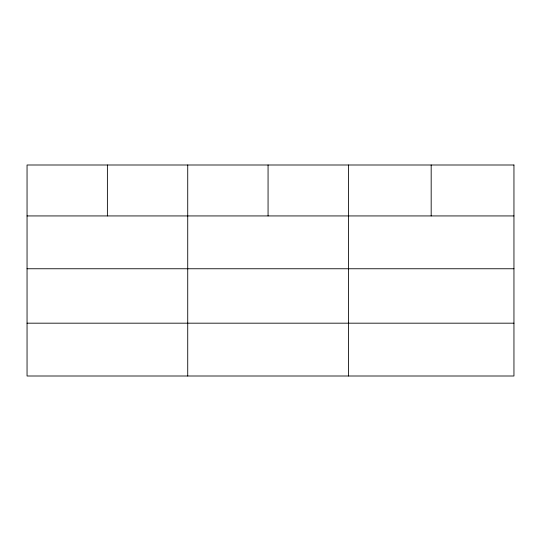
<?xml version="1.0" encoding="UTF-8"?>
<svg xmlns="http://www.w3.org/2000/svg" width="541" height="541" viewBox="0 0 541 541"><rect width="100%" height="100%" fill="white"/><g stroke="black" fill="none" stroke-linecap="round" stroke-linejoin="round"><path stroke-width="0.81" d="M27.05 215.933L513.95 215.933M27.05 268.755L513.95 268.755M27.05 323.18L513.95 323.18M431.177 164.998L431.177 215.933M348.404 164.998L348.404 376.002M268.065 164.998L268.065 215.933M187.727 164.998L187.727 376.002M107.389 164.998L107.389 215.933M513.95 164.998L27.05 164.998L27.05 376.002L513.95 376.002L513.95 164.998"/></g></svg>
